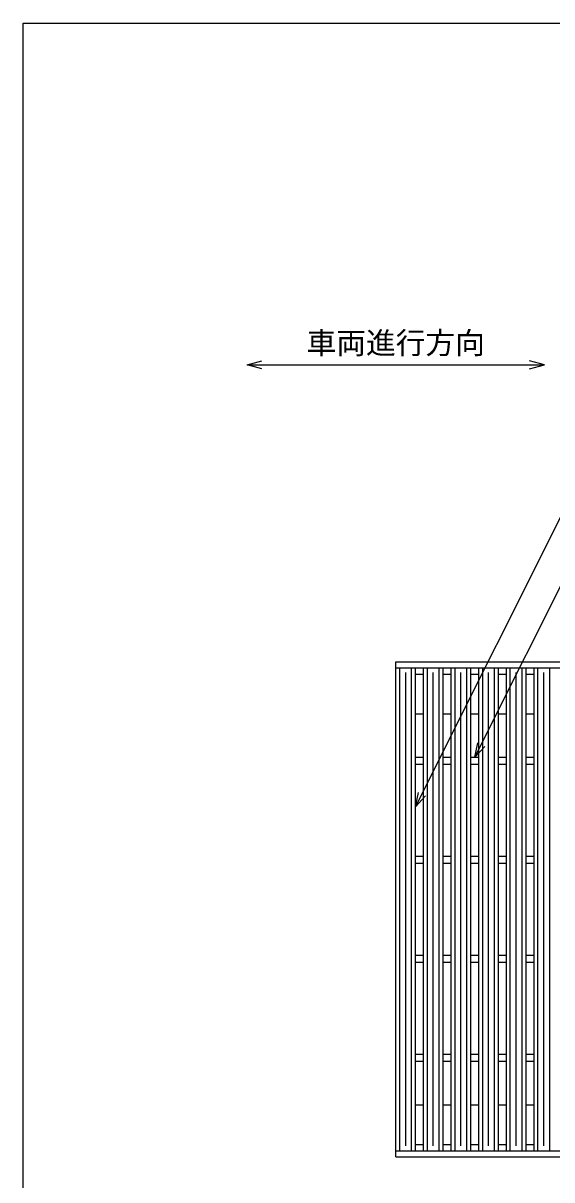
# Model space of a CAD drawing. Units: millimetres, scale not verified. Extents: x -1820 to 1736, y -1282 to 1048.
# Drawn here: x -1724 to -1190, y -120 to 1048 of the extents above; entities that cross this region are included whole.
import ezdxf
from ezdxf.enums import TextEntityAlignment as Align

# ---------------------------------------------------------------- set-up
doc = ezdxf.new("R2010")
doc.units = ezdxf.units.MM
doc.header["$LTSCALE"] = 10
for name, color, linetype, lineweight in [('0_2', 150, 'Continuous', 25), ('16', 3, 'Continuous', 25), ('22', 2, 'Continuous', 25)]:
    doc.layers.add(name, color=color, linetype=linetype, lineweight=lineweight)
doc.styles.add('ベクトル', font='')
doc.styles.get('ベクトル').set_extended_font_data('ベクトル')

msp = doc.modelspace()

# ---------------------------------------------------------------- linework, layer by layer
at = {"layer": '0_2'}
for p, q in [((-1724, -1151.5), (-1724, 1048.5)), ((-1724, 1048.5), (1736, 1048.5))]:
    msp.add_line(p, q, dxfattribs=at)
at = {"layer": '16'}
for p, q in [((-1348, 403.5), (-352, 403.5)), ((-1348, 397.5), (-1348, 403.5)), ((-1348, 397.5), (-352, 397.5)), ((-1348, -90.5), (-1348, 397.5)), ((-1348, 397.5), (-1328, 397.5)), ((-1344, -90.5), (-1344, 397.5)), ((-1332, -90.5), (-1332, 397.5)), ((-1328, -90.5), (-1328, 397.5)), ((-1320.1, -90.5), (-1320.1, 397.5)), ((-1320.1, 397.5), (-1300.1, 397.5)), ((-1316.1, -90.5), (-1316.1, 397.5)), ((-1304.1, -90.5), (-1304.1, 397.5)), ((-1300.1, -90.5), (-1300.1, 397.5)), ((-1292.2, -90.5), (-1292.2, 397.5)), ((-1292.2, 397.5), (-1272.2, 397.5)), ((-1288.2, -90.5), (-1288.2, 397.5)), ((-1276.2, -90.5), (-1276.2, 397.5)), ((-1272.2, -90.5), (-1272.2, 397.5)), ((-1264.3, -90.5), (-1264.3, 397.5)), ((-1264.3, 397.5), (-1244.3, 397.5)), ((-1260.3, -90.5), (-1260.3, 397.5)), ((-1248.3, -90.5), (-1248.3, 397.5)), ((-1244.3, -90.5), (-1244.3, 397.5)), ((-1236.4, -90.5), (-1236.4, 397.5)), ((-1236.4, 397.5), (-1216.4, 397.5)), ((-1232.4, -90.5), (-1232.4, 397.5)), ((-1220.4, -90.5), (-1220.4, 397.5)), ((-1216.4, -90.5), (-1216.4, 397.5)), ((-1208.5, -90.5), (-1208.5, 397.5)), ((-1208.5, 397.5), (-1188.5, 397.5)), ((-1204.5, -90.5), (-1204.5, 397.5)), ((-1192.5, -90.5), (-1192.5, 397.5)), ((-1338, -85.5), (-1338, 392.5)), ((-1328, 391), (-1320.1, 391)), ((-1310.1, -85.5), (-1310.1, 392.5)), ((-1300.1, 391), (-1292.2, 391)), ((-1282.2, -85.5), (-1282.2, 392.5)), ((-1272.2, 391), (-1264.3, 391)), ((-1254.3, -85.5), (-1254.3, 392.5)), ((-1244.3, 391), (-1236.4, 391)), ((-1226.4, -85.5), (-1226.4, 392.5)), ((-1216.4, 391), (-1208.5, 391)), ((-1198.5, -85.5), (-1198.5, 392.5)), ((-1328, 351), (-1320.1, 351)), ((-1300.1, 351), (-1292.2, 351)), ((-1272.2, 351), (-1264.3, 351)), ((-1244.3, 351), (-1236.4, 351)), ((-1216.4, 351), (-1208.5, 351)), ((-1328, 307), (-1320.1, 307)), ((-1300.1, 307), (-1292.2, 307)), ((-1272.2, 307), (-1264.3, 307)), ((-1244.3, 307), (-1236.4, 307)), ((-1216.4, 307), (-1208.5, 307)), ((-1328, 300), (-1320.1, 300)), ((-1300.1, 300), (-1292.2, 300)), ((-1272.2, 300), (-1264.3, 300)), ((-1244.3, 300), (-1236.4, 300)), ((-1216.4, 300), (-1208.5, 300)), ((-1328, 207), (-1320.1, 207)), ((-1328, 200), (-1320.1, 200)), ((-1300.1, 207), (-1292.2, 207)), ((-1300.1, 200), (-1292.2, 200)), ((-1272.2, 207), (-1264.3, 207)), ((-1272.2, 200), (-1264.3, 200)), ((-1244.3, 207), (-1236.4, 207)), ((-1244.3, 200), (-1236.4, 200)), ((-1216.4, 207), (-1208.5, 207)), ((-1216.4, 200), (-1208.5, 200)), ((-1328, 107), (-1320.1, 107)), ((-1300.1, 107), (-1292.2, 107)), ((-1272.2, 107), (-1264.3, 107)), ((-1244.3, 107), (-1236.4, 107)), ((-1216.4, 107), (-1208.5, 107)), ((-1328, 100), (-1320.1, 100)), ((-1300.1, 100), (-1292.2, 100)), ((-1272.2, 100), (-1264.3, 100)), ((-1244.3, 100), (-1236.4, 100)), ((-1216.4, 100), (-1208.5, 100)), ((-1328, 7), (-1320.1, 7)), ((-1328, 0), (-1320.1, 0)), ((-1300.1, 7), (-1292.2, 7)), ((-1300.1, 0), (-1292.2, 0)), ((-1272.2, 7), (-1264.3, 7)), ((-1272.2, 0), (-1264.3, 0)), ((-1244.3, 7), (-1236.4, 7)), ((-1244.3, 0), (-1236.4, 0)), ((-1216.4, 7), (-1208.5, 7)), ((-1216.4, 0), (-1208.5, 0)), ((-1328, -44), (-1320.1, -44)), ((-1300.1, -44), (-1292.2, -44)), ((-1272.2, -44), (-1264.3, -44)), ((-1244.3, -44), (-1236.4, -44)), ((-1216.4, -44), (-1208.5, -44)), ((-1348, -90.5), (-352, -90.5)), ((-1348, -96.5), (-1348, -90.5)), ((-1348, -90.5), (-1328, -90.5)), ((-1328, -84), (-1320.1, -84)), ((-1320.1, -90.5), (-1300.1, -90.5)), ((-1300.1, -84), (-1292.2, -84)), ((-1292.2, -90.5), (-1272.2, -90.5)), ((-1272.2, -84), (-1264.3, -84)), ((-1264.3, -90.5), (-1244.3, -90.5)), ((-1244.3, -84), (-1236.4, -84)), ((-1236.4, -90.5), (-1216.4, -90.5)), ((-1216.4, -84), (-1208.5, -84)), ((-1208.5, -90.5), (-1188.5, -90.5)), ((-1348, -96.5), (-352, -96.5))]:
    msp.add_line(p, q, dxfattribs=at)
at = {"layer": '22', "color": 4}
for p, q in [((-1498, 703.5), (-1483, 707.5)), ((-1483, 699.5), (-1498, 703.5)), ((-1498, 703.5), (-1198, 703.5)), ((-1198, 703.5), (-1213, 707.5)), ((-1213, 699.5), (-1198, 703.5)), ((-1328, 257), (-1111, 691)), ((-1268.25, 307), (-1098.75, 646)), ((-1268.25, 307), (-1265.25, 321.6)), ((-1268.25, 307), (-1258.25, 318)), ((-1328, 257), (-1325, 271.6)), ((-1328, 257), (-1318, 268))]:
    msp.add_line(p, q, dxfattribs=at)

# ---------------------------------------------------------------- texts
at = {"layer": '22', "style": 'ベクトル'}
msp.add_text('車両進行方向', height=21.99, dxfattribs=at).set_placement((-1438, 725.5), align=Align.MIDDLE_LEFT)

doc.saveas('drawing.dxf')
